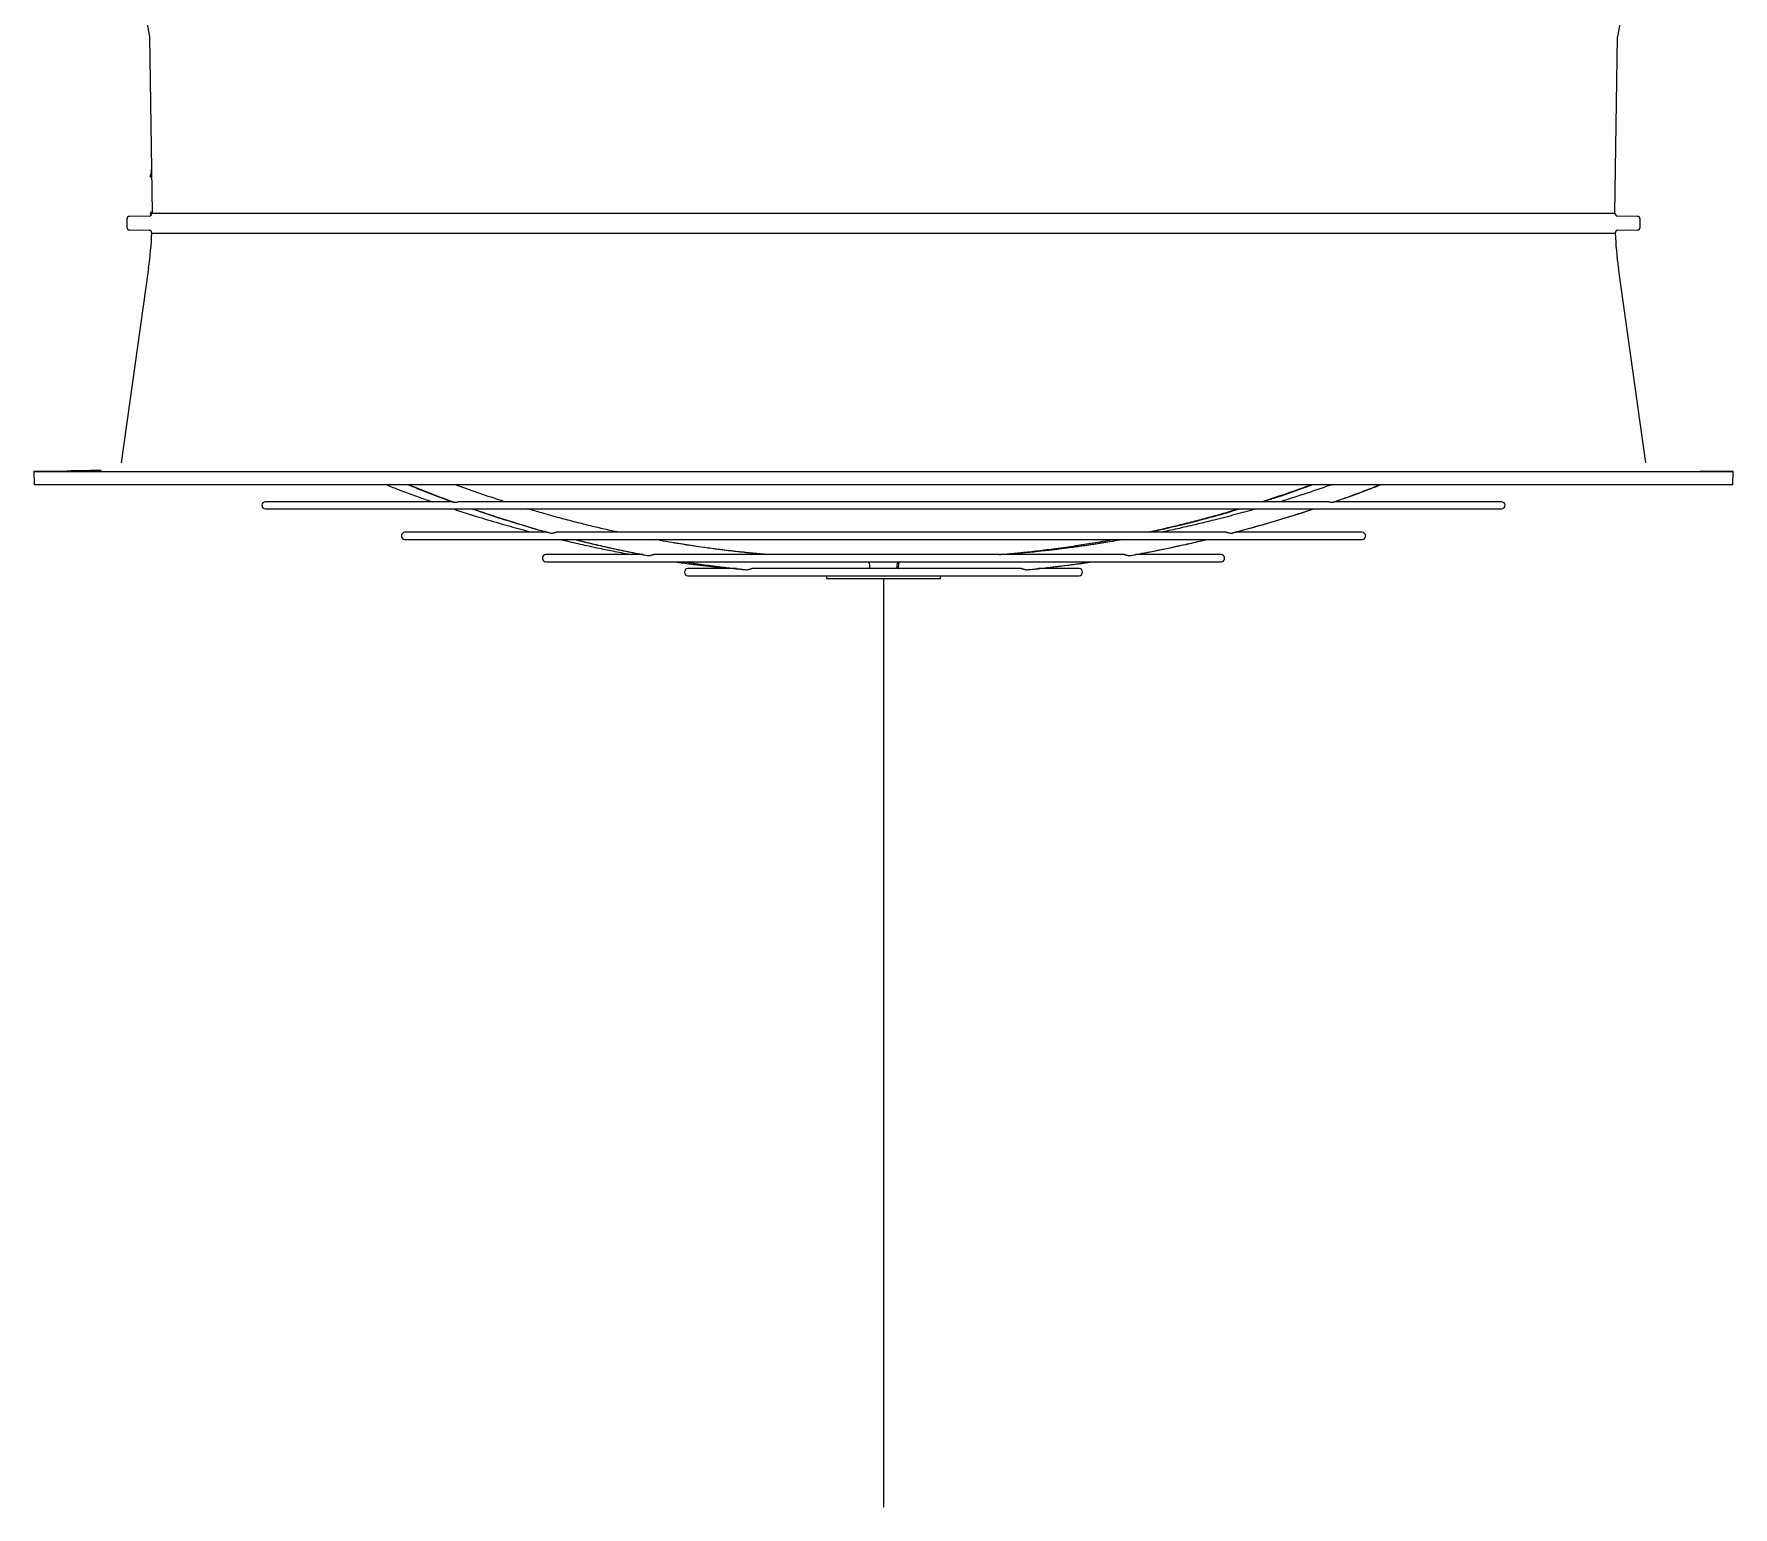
# Model space of a CAD drawing. Header units: inches. Extents: x 547 to 857, y -251 to -55.
# Drawn here: x 766.39 to 778.11, y -133.02 to -122.86 of the extents above; entities that cross this region are included whole.
import ezdxf

# ---------------------------------------------------------------- set-up
doc = ezdxf.new("R2010")
doc.units = ezdxf.units.IN
doc.header["$MEASUREMENT"] = 0

msp = doc.modelspace()

# ---------------------------------------------------------------- linework, layer by layer
for p, q in [((767.1186, -122.4859), (767.1907, -122.8786)), ((777.3809, -122.4859), (777.3088, -122.8786)), ((772.2498, -126.6136), (772.2498, -133.015))]:
    msp.add_line(p, q)
at = {"linetype": 'Continuous', "lineweight": 25}
for p, q in [((767.1907, -122.8786), (767.2076, -124.0939)), ((777.2919, -124.0939), (777.3088, -122.8786)), ((767.2032, -123.7774), (767.1989, -123.8287)), ((767.1954, -123.8424), (767.1989, -123.8287)), ((767.2041, -123.8424), (767.1954, -123.8424)), ((767.1954, -123.8424), (767.1979, -123.8437)), ((767.1989, -123.8287), (767.1979, -123.8437)), ((767.1979, -123.8437), (767.2042, -123.8457)), ((767.1989, -123.8287), (767.2037, -123.8141)), ((767.0332, -124.1359), (767.0332, -124.1896)), ((767.1883, -124.1139), (767.0526, -124.1163)), ((767.1954, -124.0894), (767.1979, -124.0881)), ((767.2076, -124.0894), (767.1954, -124.0894)), ((767.1954, -124.0894), (767.1989, -124.1031)), ((767.1979, -124.0881), (767.2075, -124.085)), ((767.1989, -124.1031), (767.1979, -124.0881)), ((767.1989, -124.1031), (767.2009, -124.109)), ((767.1989, -124.1031), (767.1994, -124.1102)), ((767.2076, -124.0939), (777.2919, -124.0939)), ((777.447, -124.1163), (777.3112, -124.1139)), ((777.4663, -124.1896), (777.4663, -124.1359)), ((767.0526, -124.2093), (767.1864, -124.2116)), ((767.2058, -124.2321), (777.2938, -124.2321)), ((777.3131, -124.2116), (777.447, -124.2093)), ((767.184, -124.472), (766.9951, -125.8156)), ((777.5044, -125.8156), (777.3156, -124.472)), ((766.6198, -125.8719), (766.3935, -125.8759)), ((766.3935, -125.8759), (766.395, -125.964)), ((766.3935, -125.8759), (778.1061, -125.8759)), ((778.1061, -125.8759), (777.8797, -125.8719)), ((778.1045, -125.964), (778.1061, -125.8759)), ((777.3295, -125.9652), (777.3295, -125.9639)), ((777.3697, -125.9653), (777.3697, -125.9639)), ((777.4095, -125.9652), (777.4095, -125.9639)), ((777.4141, -125.9639), (777.4141, -125.9652)), ((777.4495, -125.9653), (777.4495, -125.9639)), ((777.4909, -125.9639), (777.4909, -125.9652)), ((769.2751, -126.0835), (767.9892, -126.0835)), ((767.9892, -126.1327), (776.5103, -126.1327)), ((775.3077, -126.0835), (769.3292, -126.0835)), ((776.5103, -126.0835), (775.3625, -126.0835)), ((769.9315, -126.2942), (768.9505, -126.2942)), ((768.9505, -126.3434), (775.549, -126.3434)), ((774.6126, -126.2942), (769.9939, -126.2942)), ((775.549, -126.2942), (774.6743, -126.2942)), ((770.5898, -126.448), (769.9225, -126.448)), ((773.9097, -126.448), (770.6654, -126.448)), ((774.577, -126.448), (773.9864, -126.448)), ((769.9225, -126.4972), (774.577, -126.4972)), ((771.237, -126.5444), (770.9019, -126.5444)), ((770.9019, -126.5936), (773.5976, -126.5936)), ((773.2016, -126.5444), (771.3422, -126.5444)), ((771.8561, -126.5939), (771.8561, -126.6136)), ((771.8561, -126.5939), (772.6435, -126.5939)), ((772.6435, -126.6136), (772.6435, -126.5939)), ((773.5976, -126.5444), (773.3173, -126.5444)), ((771.8561, -126.6136), (772.6435, -126.6136))]:
    msp.add_line(p, q, dxfattribs=at)
for centre, radius, start, end in [((767.0529, -124.1359), 0.0197, 91, 180), ((767.188, -124.0942), 0.0197, 271, 0.79863), ((777.3116, -124.0942), 0.0197, 179.20137, 269), ((777.4466, -124.1359), 0.0197, 0, 89), ((767.0529, -124.1896), 0.0197, 180, 269), ((764.7473, -124.1295), 2.4606, 352, 357.61022), ((767.1861, -124.2313), 0.0197, 357.61022, 89), ((777.3134, -124.2313), 0.0197, 91, 182.38978), ((779.7523, -124.1295), 2.4606, 182.38978, 188), ((777.4466, -124.1896), 0.0197, 271, 0), ((767.9892, -126.1081), 0.0246, 90, 270), ((776.5103, -126.1081), 0.0246, 270, 90), ((768.9505, -126.3188), 0.0246, 90, 270), ((775.549, -126.3188), 0.0246, 270, 90), ((769.9225, -126.4726), 0.0246, 90, 270), ((774.577, -126.4726), 0.0246, 270, 90), ((770.9019, -126.569), 0.0246, 90, 270), ((773.5976, -126.569), 0.0246, 270, 90)]:
    msp.add_arc(centre, radius, start, end, dxfattribs=at)
for points, knots in [([(766.8561, -125.8678), (766.8543, -125.8679), (766.8508, -125.8679), (766.8238, -125.8684), (766.7852, -125.8691), (766.739, -125.8699), (766.6923, -125.8707), (766.6529, -125.8714), (766.6252, -125.8719), (766.6216, -125.8719), (766.6198, -125.8719)], [0, 0, 0, 0, 0.1247936, 0.2486431, 0.3721439, 0.4969371, 0.6227234, 0.7484945, 0.8742541, 1, 1, 1, 1]), ([(766.395, -125.9639), (766.3974, -125.9639), (766.4022, -125.9639), (766.4412, -125.9639), (766.5033, -125.9639), (766.5905, -125.9639), (766.7017, -125.9639), (766.8368, -125.9639), (766.995, -125.9639), (767.1758, -125.9639), (767.3782, -125.9639), (767.6016, -125.9639), (767.8448, -125.9639), (768.1069, -125.9639), (768.3867, -125.9639), (768.6831, -125.9639), (768.9947, -125.9639), (769.3203, -125.9639), (769.6584, -125.9639), (770.0076, -125.9639), (770.3665, -125.9639), (770.7334, -125.9639), (771.1067, -125.9639), (771.485, -125.9639), (771.8666, -125.9639), (772.2498, -125.9639), (772.633, -125.9639), (773.0145, -125.9639), (773.3928, -125.9639), (773.7662, -125.9639), (774.1331, -125.9639), (774.4919, -125.9639), (774.8411, -125.9639), (775.1792, -125.9639), (775.5048, -125.9639), (775.8165, -125.9639), (776.1128, -125.9639), (776.3927, -125.9639), (776.6548, -125.9639), (776.898, -125.9639), (777.1213, -125.9639), (777.3238, -125.9639), (777.5045, -125.9639), (777.6627, -125.9639), (777.7978, -125.9639), (777.909, -125.9639), (777.9962, -125.9639), (778.0583, -125.9639), (778.0973, -125.9639), (778.1021, -125.9639), (778.1045, -125.9639)], [0, 0, 0, 0, 0.0208333, 0.0416667, 0.0625, 0.0833333, 0.1041667, 0.125, 0.1458333, 0.1666667, 0.1875, 0.2083334, 0.2291667, 0.25, 0.2708334, 0.2916666, 0.3125, 0.3333333, 0.3541667, 0.375, 0.3958333, 0.4166666, 0.4375001, 0.4583333, 0.4791667, 0.5, 0.5208333, 0.5416667, 0.5625, 0.5833334, 0.6041667, 0.625, 0.6458334, 0.6666667, 0.6875, 0.7083334, 0.7291667, 0.75, 0.7708333, 0.7916667, 0.8125, 0.8333333, 0.8541667, 0.875, 0.8958333, 0.9166667, 0.9375, 0.9583333, 0.9791667, 1, 1, 1, 1]), ([(768.8166, -125.9639), (768.8439, -125.9748), (768.9374, -126.0117), (769.0452, -126.0513), (769.1259, -126.0788), (769.1398, -126.0835)], [0, 0, 0, 0, 0.2551692, 0.8714274, 1, 1, 1, 1]), ([(768.968, -125.9639), (769, -125.9771), (769.0959, -126.0166), (769.2016, -126.0571), (769.2756, -126.0833), (769.2849, -126.0866)], [0, 0, 0, 0, 0.3037805, 0.9120454, 1, 1, 1, 1]), ([(768.9731, -125.9639), (768.9888, -125.9705), (769.0508, -125.9964), (769.1584, -126.0381), (769.2503, -126.0722), (769.2956, -126.0889)], [0, 0, 0, 0, 0.14679443, 0.58056216, 1, 1, 1, 1]), ([(769.6396, -126.0835), (769.6279, -126.0798), (769.5634, -126.0596), (769.4476, -126.0202), (769.3438, -125.9826), (769.2925, -125.9639)], [0, 0, 0, 0, 0.1009147, 0.5551046, 1, 1, 1, 1]), ([(775.2072, -125.9639), (775.2038, -125.9652), (775.1421, -125.9888), (775.0266, -126.0284), (774.9144, -126.0668), (774.8608, -126.0835), (774.8607, -126.0835)], [0, 0, 0, 0, 0.02917, 0.5376936, 0.9996799, 1, 1, 1, 1]), ([(774.863, -126.0835), (774.8894, -126.0752), (774.984, -126.0454), (775.1, -126.0056), (775.1892, -125.9721), (775.2107, -125.9639)], [0, 0, 0, 0, 0.22608012, 0.81324801, 1, 1, 1, 1]), ([(775.3456, -125.9639), (775.2874, -125.9841), (775.1717, -126.0241), (775.0506, -126.0633), (774.9877, -126.082), (774.9827, -126.0835)], [0, 0, 0, 0, 0.48265126, 0.95842975, 1, 1, 1, 1]), ([(775.3412, -126.0889), (775.4017, -126.0676), (775.5146, -126.0277), (775.6269, -125.9842), (775.679, -125.9639)], [0, 0, 0, 0, 0.5359077, 1, 1, 1, 1]), ([(775.351, -126.0869), (775.4208, -126.0623), (775.5317, -126.0233), (775.6418, -125.98), (775.6825, -125.9639)], [0, 0, 0, 0, 0.6294566, 1, 1, 1, 1]), ([(769.2836, -126.1327), (769.2842, -126.1329), (769.3427, -126.153), (769.4549, -126.1879), (769.6155, -126.2362), (769.7381, -126.2709), (769.8074, -126.2889), (769.8274, -126.2942)], [0, 0, 0, 0, 0.0033163, 0.3252534, 0.6200059, 0.8899545, 1, 1, 1, 1]), ([(769.2956, -126.0889), (769.2926, -126.0888), (769.2881, -126.0885), (769.2857, -126.0871), (769.2849, -126.0866)], [0, 0, 0, 0, 0.6572272, 1, 1, 1, 1]), ([(769.3299, -126.0836), (769.3296, -126.0835), (769.3273, -126.0834), (769.3225, -126.0841), (769.3147, -126.0858), (769.3052, -126.0883), (769.299, -126.0887), (769.2956, -126.0889)], [0, 0, 0, 0, 0.02775, 0.2009137, 0.3724469, 0.6544216, 1, 1, 1, 1]), ([(769.4147, -126.1327), (769.4213, -126.1351), (769.4817, -126.1566), (769.5901, -126.1919), (769.735, -126.2372), (769.8525, -126.2719), (769.9222, -126.2911), (769.9487, -126.2984)], [0, 0, 0, 0, 0.0373277, 0.3415904, 0.6100747, 0.8518795, 1, 1, 1, 1]), ([(769.4207, -126.1327), (769.4532, -126.1441), (769.5463, -126.1768), (769.6843, -126.2205), (769.8312, -126.2648), (769.9174, -126.2889), (769.9589, -126.3005)], [0, 0, 0, 0, 0.1823606, 0.5219938, 0.7693971, 1, 1, 1, 1]), ([(770.4241, -126.2942), (770.3914, -126.287), (770.3273, -126.2731), (770.2291, -126.2498), (770.1262, -126.2243), (770.0134, -126.1946), (769.9029, -126.1641), (769.83, -126.1422), (769.7982, -126.1327)], [0, 0, 0, 0, 0.1559953, 0.3057262, 0.4694356, 0.6487841, 0.8468714, 1, 1, 1, 1]), ([(774.7017, -126.1327), (774.6648, -126.1437), (774.5895, -126.166), (774.4793, -126.1964), (774.3654, -126.2263), (774.2537, -126.2539), (774.1552, -126.2769), (774.0973, -126.2895), (774.0756, -126.2942)], [0, 0, 0, 0, 0.17790142, 0.36237281, 0.52920155, 0.72385137, 0.89658553, 1, 1, 1, 1]), ([(774.0761, -126.2942), (774.0935, -126.2905), (774.1569, -126.2772), (774.2696, -126.2507), (774.4183, -126.2136), (774.5646, -126.1743), (774.6612, -126.1456), (774.7046, -126.1327)], [0, 0, 0, 0, 0.0826391, 0.3009, 0.5364815, 0.79198, 1, 1, 1, 1]), ([(774.8166, -126.1327), (774.7754, -126.1444), (774.6857, -126.1698), (774.5511, -126.2049), (774.4165, -126.238), (774.2924, -126.2664), (774.2088, -126.2847), (774.1663, -126.2933), (774.162, -126.2942)], [0, 0, 0, 0, 0.1894129, 0.413164, 0.6178386, 0.8064082, 0.9804163, 1, 1, 1, 1]), ([(774.647, -126.3005), (774.7029, -126.2855), (774.8198, -126.2542), (774.9877, -126.2044), (775.1198, -126.1634), (775.191, -126.1395), (775.2111, -126.1327)], [0, 0, 0, 0, 0.2960221, 0.6190564, 0.8929449, 1, 1, 1, 1]), ([(774.6564, -126.2985), (774.6588, -126.2979), (774.7081, -126.2854), (774.8087, -126.2575), (774.9685, -126.2113), (775.1052, -126.1695), (775.1904, -126.1408), (775.2143, -126.1327)], [0, 0, 0, 0, 0.012489, 0.2638136, 0.5389367, 0.8710184, 1, 1, 1, 1]), ([(775.3412, -126.0889), (775.3381, -126.0887), (775.3324, -126.0884), (775.3233, -126.086), (775.3152, -126.0841), (775.3091, -126.0833), (775.3063, -126.0837), (775.3053, -126.0838)], [0, 0, 0, 0, 0.3034773, 0.566962, 0.7484022, 0.9157715, 1, 1, 1, 1]), ([(775.3509, -126.0867), (775.3504, -126.0871), (775.3484, -126.0885), (775.3442, -126.0887), (775.3412, -126.0889)], [0, 0, 0, 0, 0.2791152, 1, 1, 1, 1]), ([(769.9486, -126.2985), (769.9487, -126.2986), (769.9502, -126.2997), (769.9543, -126.3004), (769.9583, -126.3005), (769.9589, -126.3005)], [0, 0, 0, 0, 0.0124025, 0.8343247, 1, 1, 1, 1]), ([(769.9589, -126.3005), (769.9621, -126.3003), (769.968, -126.2999), (769.9773, -126.2974), (769.985, -126.2953), (769.9902, -126.2943), (769.9938, -126.2941), (769.9953, -126.2943), (769.9961, -126.2945)], [0, 0, 0, 0, 0.292607, 0.5470097, 0.7222793, 0.8555869, 0.9202686, 1, 1, 1, 1]), ([(770.0217, -126.3434), (770.0312, -126.3457), (770.0822, -126.3583), (770.1717, -126.3786), (770.2874, -126.4036), (770.4009, -126.4268), (770.4759, -126.4407), (770.5153, -126.448)], [0, 0, 0, 0, 0.0577954, 0.3112715, 0.5451845, 0.7611209, 1, 1, 1, 1]), ([(770.1194, -126.3434), (770.1511, -126.3513), (770.2193, -126.3684), (770.3201, -126.3918), (770.4179, -126.4133), (770.5048, -126.4313), (770.5712, -126.4444), (770.6087, -126.4514), (770.6206, -126.4536)], [0, 0, 0, 0, 0.1903686, 0.4093739, 0.6037593, 0.7761169, 0.9288109, 1, 1, 1, 1]), ([(770.1214, -126.3434), (770.1222, -126.3436), (770.166, -126.3551), (770.2503, -126.3751), (770.378, -126.4044), (770.5036, -126.4311), (770.5888, -126.4475), (770.6298, -126.4553)], [0, 0, 0, 0, 0.0047443, 0.2597377, 0.4981117, 0.7590951, 1, 1, 1, 1]), ([(771.4444, -126.448), (771.4167, -126.4456), (771.3508, -126.4398), (771.2489, -126.4292), (771.1416, -126.4166), (771.0434, -126.4037), (770.962, -126.3921), (770.8917, -126.3815), (770.8251, -126.3708), (770.7498, -126.3581), (770.6965, -126.3485), (770.6685, -126.3434)], [0, 0, 0, 0, 0.106827, 0.2538652, 0.393264, 0.5213065, 0.6332717, 0.7078537, 0.7934049, 0.8912396, 1, 1, 1, 1]), ([(771.4534, -126.448), (771.4357, -126.4465), (771.3845, -126.4424), (771.2959, -126.4336), (771.1836, -126.4213), (771.0587, -126.4057), (770.9313, -126.3877), (770.8453, -126.3738), (770.8055, -126.3674)], [0, 0, 0, 0, 0.0816516, 0.2369362, 0.4093109, 0.6011102, 0.8152531, 1, 1, 1, 1]), ([(773.0461, -126.448), (773.0638, -126.4465), (773.1151, -126.4424), (773.2036, -126.4336), (773.3159, -126.4213), (773.4408, -126.4057), (773.5685, -126.3876), (773.6986, -126.3668), (773.7841, -126.3524), (773.8295, -126.3437), (773.8312, -126.3434)], [0, 0, 0, 0, 0.0673434, 0.1954166, 0.3375852, 0.4957744, 0.6723918, 0.8258233, 0.9936812, 1, 1, 1, 1]), ([(773.9031, -126.3434), (773.8835, -126.3469), (773.8189, -126.3585), (773.713, -126.3751), (773.5793, -126.3947), (773.4481, -126.4117), (773.3199, -126.4263), (773.2047, -126.4378), (773.1277, -126.4447), (773.089, -126.4476), (773.0846, -126.448)], [0, 0, 0, 0, 0.0722352, 0.2376766, 0.3887453, 0.5628004, 0.7185449, 0.858352, 0.9841316, 1, 1, 1, 1]), ([(773.9049, -126.3434), (773.8733, -126.3489), (773.8049, -126.3609), (773.7032, -126.3769), (773.603, -126.3916), (773.5124, -126.4039), (773.4302, -126.4141), (773.3555, -126.4228), (773.2724, -126.4317), (773.186, -126.4402), (773.1221, -126.4456), (773.0939, -126.448)], [0, 0, 0, 0, 0.1173272, 0.2537855, 0.3769388, 0.488294, 0.589206, 0.680874, 0.7643265, 0.89598, 1, 1, 1, 1]), ([(773.945, -126.4553), (774.0001, -126.4452), (774.1163, -126.4237), (774.2844, -126.3881), (774.4063, -126.3608), (774.4673, -126.3456), (774.4761, -126.3434)], [0, 0, 0, 0, 0.3104915, 0.6542957, 0.9499074, 1, 1, 1, 1]), ([(773.962, -126.4521), (773.9628, -126.452), (774.0097, -126.4439), (774.0887, -126.4285), (774.2015, -126.4059), (774.3055, -126.3835), (774.3984, -126.3626), (774.4566, -126.3485), (774.4777, -126.3434)], [0, 0, 0, 0, 0.004831, 0.2716588, 0.4588827, 0.6602288, 0.8767876, 1, 1, 1, 1]), ([(774.6101, -126.2945), (774.6108, -126.2944), (774.6117, -126.2942), (774.6145, -126.2941), (774.6188, -126.2947), (774.6261, -126.2965), (774.6353, -126.2991), (774.6424, -126.3004), (774.6463, -126.3005), (774.647, -126.3005)], [0, 0, 0, 0, 0.0626154, 0.080825, 0.2284319, 0.3747427, 0.6034082, 0.9334816, 1, 1, 1, 1]), ([(774.647, -126.3005), (774.6498, -126.3004), (774.6538, -126.3001), (774.6558, -126.2988), (774.6564, -126.2984)], [0, 0, 0, 0, 0.7202603, 1, 1, 1, 1]), ([(770.6207, -126.4534), (770.622, -126.454), (770.6244, -126.4552), (770.628, -126.4553), (770.6298, -126.4553)], [0, 0, 0, 0, 0.5217556, 1, 1, 1, 1]), ([(770.6298, -126.4553), (770.6329, -126.4551), (770.6388, -126.4547), (770.648, -126.452), (770.6557, -126.4496), (770.6613, -126.4483), (770.6652, -126.4478), (770.6668, -126.4481), (770.6675, -126.4483)], [0, 0, 0, 0, 0.2854407, 0.5338095, 0.7052372, 0.8376962, 0.9321115, 1, 1, 1, 1]), ([(773.9086, -126.4481), (773.909, -126.4481), (773.9109, -126.4478), (773.9153, -126.4485), (773.9219, -126.4502), (773.9305, -126.453), (773.9385, -126.455), (773.9433, -126.4553), (773.945, -126.4553)], [0, 0, 0, 0, 0.038343, 0.1789577, 0.3183945, 0.5249472, 0.8280535, 1, 1, 1, 1]), ([(773.945, -126.4553), (773.9479, -126.4552), (773.9515, -126.455), (773.9535, -126.4537), (773.9539, -126.4534)], [0, 0, 0, 0, 0.7937388, 1, 1, 1, 1]), ([(770.8129, -126.4972), (770.8324, -126.5001), (770.8822, -126.5075), (770.9597, -126.518), (771.0428, -126.5285), (771.1169, -126.5372), (771.1634, -126.5421), (771.1849, -126.5444)], [0, 0, 0, 0, 0.1574629, 0.4029133, 0.6253461, 0.8273997, 1, 1, 1, 1]), ([(770.8753, -126.4972), (770.8965, -126.5006), (770.9583, -126.5104), (771.0632, -126.5248), (771.1854, -126.5402), (771.2671, -126.5488), (771.3057, -126.5529)], [0, 0, 0, 0, 0.148459, 0.4313257, 0.7313798, 1, 1, 1, 1]), ([(770.878, -126.4972), (770.8979, -126.5004), (770.9879, -126.515), (771.1277, -126.5334), (771.2477, -126.5457), (771.2973, -126.5508)], [0, 0, 0, 0, 0.1425303, 0.645365, 1, 1, 1, 1]), ([(771.3057, -126.5529), (771.3089, -126.5526), (771.3148, -126.5522), (771.3239, -126.5493), (771.3316, -126.5466), (771.3375, -126.5449), (771.3415, -126.5442), (771.343, -126.5445), (771.3434, -126.5446)], [0, 0, 0, 0, 0.28347557, 0.53094151, 0.70246405, 0.83507072, 0.96055143, 1, 1, 1, 1]), ([(772.0605, -126.5936), (772.0678, -126.5937), (772.0856, -126.5938), (772.1033, -126.5939), (772.1138, -126.5939)], [0, 0, 0, 0, 0.4110875, 1, 1, 1, 1]), ([(772.1556, -126.5444), (772.156, -126.539), (772.157, -126.5269), (772.1535, -126.5099), (772.1483, -126.501), (772.1461, -126.4972)], [0, 0, 0, 0, 0.3232509, 0.7134492, 1, 1, 1, 1]), ([(772.344, -126.5444), (772.3435, -126.539), (772.3425, -126.5269), (772.346, -126.5099), (772.3512, -126.501), (772.3534, -126.4972)], [0, 0, 0, 0, 0.3232497, 0.7134487, 1, 1, 1, 1]), ([(772.3613, -126.4972), (772.36, -126.4992), (772.3554, -126.506), (772.3519, -126.5216), (772.3503, -126.5362), (772.3519, -126.5435), (772.3521, -126.5444)], [0, 0, 0, 0, 0.16533729, 0.55364192, 0.94181843, 1, 1, 1, 1]), ([(772.3921, -126.5939), (772.4013, -126.5939), (772.4207, -126.5938), (772.4402, -126.5937), (772.4504, -126.5936), (772.4505, -126.5936)], [0, 0, 0, 0, 0.4736372, 0.9975737, 1, 1, 1, 1]), ([(773.1992, -126.5447), (773.1993, -126.5447), (773.1999, -126.5444), (773.2023, -126.5444), (773.2064, -126.5449), (773.2126, -126.5466), (773.2205, -126.5494), (773.2293, -126.5522), (773.2349, -126.5526), (773.2376, -126.5529)], [0, 0, 0, 0, 0.0165709, 0.0751265, 0.1995839, 0.3231784, 0.4968868, 0.7489432, 1, 1, 1, 1]), ([(773.2376, -126.5529), (773.2716, -126.5494), (773.3429, -126.5423), (773.4552, -126.5293), (773.5686, -126.5146), (773.648, -126.5036), (773.6863, -126.4977), (773.6896, -126.4972)], [0, 0, 0, 0, 0.2252491, 0.4725727, 0.7448135, 0.9783224, 1, 1, 1, 1]), ([(773.2457, -126.5513), (773.2673, -126.5492), (773.3117, -126.5449), (773.3812, -126.5373), (773.4567, -126.5285), (773.5398, -126.518), (773.6173, -126.5075), (773.6672, -126.5001), (773.6867, -126.4972)], [0, 0, 0, 0, 0.14654768, 0.30178075, 0.47228808, 0.65999293, 0.86712149, 1, 1, 1, 1])]:
    msp.add_open_spline(points, degree=3, knots=knots, dxfattribs=at)

doc.saveas('drawing.dxf')
